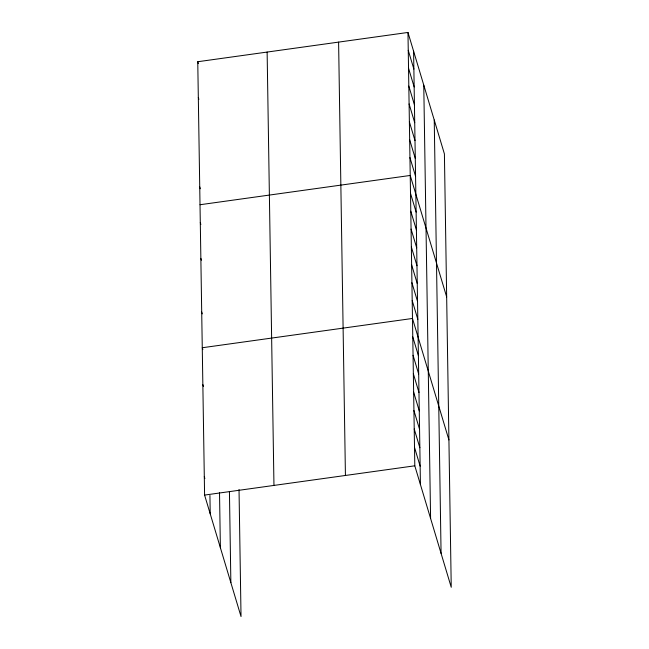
<?xml version="1.0" encoding="UTF-8"?>
<svg xmlns="http://www.w3.org/2000/svg" width="649" height="649" viewBox="0 0 649 649"><rect width="100%" height="100%" fill="white"/><g stroke="black" fill="none" stroke-linecap="round" stroke-linejoin="round"><path stroke-width="0.97" d="M239.027 489.565L241.03 616.55L204.589 495.082L197.758 61.728L407.97 32.45L444.411 153.918L451.242 587.272L414.8 465.804L407.97 32.45M200.014 204.735L410.225 175.457L446.666 296.926M204.589 495.082L414.8 465.804M408.245 50.322L413.875 69.086M408.529 68.202L414.159 86.958M408.813 86.074L414.443 104.838M409.097 103.954L414.719 122.71M409.373 121.825L415.003 140.59M409.657 139.705L415.287 158.461M409.941 157.577L415.571 176.341M410.501 193.329L416.131 212.093M410.785 211.209L416.415 229.965M411.068 229.081L416.699 247.845M411.352 246.961L416.983 265.717M411.628 264.833L417.258 283.597M411.912 282.713L417.542 301.469M412.196 300.584L417.826 319.349M448.921 439.933L412.48 318.464L202.269 347.742L202.829 349.616M412.772 336.88L418.394 355.636M413.056 355.295L418.686 374.059M413.348 373.71L418.978 392.475M413.64 392.134L419.27 410.89M413.932 410.549L419.562 429.305M414.224 428.965L419.846 447.729M414.508 447.38L420.138 466.144M197.758 61.728L198.318 63.61M198.318 97.48L198.886 99.362M199.73 186.863L200.29 188.737M200.29 222.615L200.857 224.489M200.857 258.367L201.417 260.241M201.701 311.991L202.269 313.865M202.845 384.573L203.413 386.455M204.297 476.666L204.865 478.54M434.238 120.024L441.077 553.378M423.765 85.108L430.595 518.454M413.591 51.214L420.43 484.56M338.6 42.112L345.43 475.466M267.128 52.066L273.959 485.42M229.43 491.536L230.866 582.656M219.516 492.486L220.384 547.732M209.927 495.422L210.219 513.846"/></g></svg>
